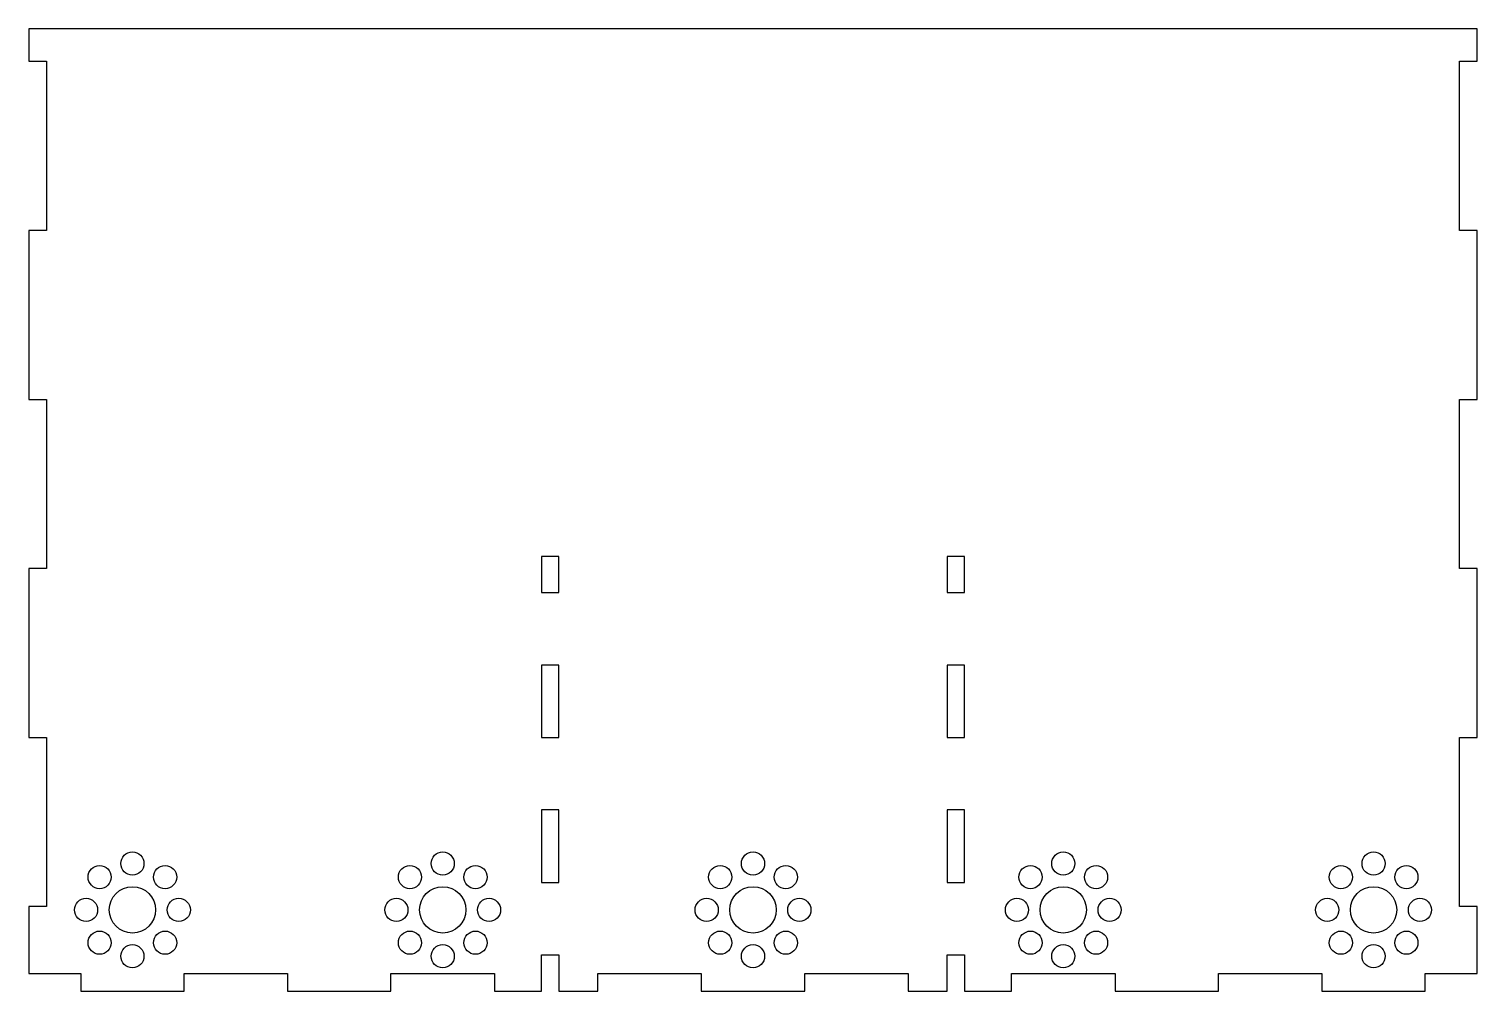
# Model space of a CAD drawing. Header units: millimetres. Extents: x -125 to 125, y 0 to 166.
import ezdxf

# ---------------------------------------------------------------- set-up
doc = ezdxf.new("R2010")
doc.units = ezdxf.units.MM
doc.layers.get('0').update_dxf_attribs({"linetype": 'CONTINUOUS'})

msp = doc.modelspace()

# ---------------------------------------------------------------- linework, layer by layer
for p, q in [((125, 166), (-125, 166)), ((-125, 166), (-125, 160.42)), ((125, 160.42), (125, 166)), ((-125, 160.42), (-122, 160.42)), ((-122, 160.42), (-122, 131.25)), ((122, 131.25), (122, 160.42)), ((122, 160.42), (125, 160.42)), ((-122, 131.25), (-125, 131.25)), ((-125, 131.25), (-125, 102.08)), ((125, 131.25), (122, 131.25)), ((125, 102.08), (125, 131.25)), ((-125, 102.08), (-122, 102.08)), ((-122, 102.08), (-122, 72.92)), ((122, 72.92), (122, 102.08)), ((122, 102.08), (125, 102.08)), ((-122, 72.92), (-125, 72.92)), ((-125, 72.92), (-125, 43.75)), ((125, 72.92), (122, 72.92)), ((125, 43.75), (125, 72.92)), ((-125, 43.75), (-122, 43.75)), ((-122, 43.75), (-122, 14.58)), ((122, 14.58), (122, 43.75)), ((122, 43.75), (125, 43.75)), ((-122, 14.58), (-125, 14.58)), ((-125, 14.58), (-125, 3)), ((125, 14.58), (122, 14.58)), ((125, 3), (125, 14.58)), ((-36.5, 0), (-36.5, 6.25)), ((-36.5, 6.25), (-33.5, 6.25)), ((-33.5, 6.25), (-33.5, 0)), ((33.5, 0), (33.5, 6.25)), ((33.5, 6.25), (36.5, 6.25)), ((36.5, 6.25), (36.5, 0)), ((-125, 3), (-116.07, 3)), ((-116.07, 3), (-116.07, 0)), ((-98.21, 0), (-98.21, 3)), ((-98.21, 3), (-80.36, 3)), ((-80.36, 3), (-80.36, 0)), ((-62.5, 0), (-62.5, 3)), ((-62.5, 3), (-44.64, 3)), ((-44.64, 3), (-44.64, 0)), ((-26.79, 0), (-26.79, 3)), ((-26.79, 3), (-8.93, 3)), ((-8.93, 3), (-8.93, 0)), ((8.93, 0), (8.93, 3)), ((8.93, 3), (26.79, 3)), ((26.79, 3), (26.79, 0)), ((44.64, 0), (44.64, 3)), ((44.64, 3), (62.5, 3)), ((62.5, 3), (62.5, 0)), ((80.36, 0), (80.36, 3)), ((80.36, 3), (98.21, 3)), ((98.21, 3), (98.21, 0)), ((116.07, 0), (116.07, 3)), ((116.07, 3), (125, 3)), ((-116.07, 0), (-98.21, 0)), ((-80.36, 0), (-62.5, 0)), ((-44.64, 0), (-36.5, 0)), ((-33.5, 0), (-26.79, 0)), ((-8.93, 0), (8.93, 0)), ((26.79, 0), (33.5, 0)), ((36.5, 0), (44.64, 0)), ((62.5, 0), (80.36, 0)), ((98.21, 0), (116.07, 0))]:
    msp.add_line(p, q)
for points in [[(-36.5, 68.75), (-33.5, 68.75), (-33.5, 75), (-36.5, 75)], [(33.5, 75), (33.5, 68.75), (36.5, 68.75), (36.5, 75)], [(-36.5, 43.75), (-33.5, 43.75), (-33.5, 56.25), (-36.5, 56.25)], [(33.5, 56.25), (33.5, 43.75), (36.5, 43.75), (36.5, 56.25)], [(-36.5, 18.75), (-33.5, 18.75), (-33.5, 31.25), (-36.5, 31.25)], [(33.5, 31.25), (33.5, 18.75), (36.5, 18.75), (36.5, 31.25)]]:
    msp.add_lwpolyline(points, close=True)
for centre, radius in [((-107.14, 22), 2), ((-53.57, 22), 2), ((0, 22), 2), ((53.57, 22), 2), ((107.14, 22), 2), ((-112.8, 19.66), 2), ((-101.49, 19.66), 2), ((-59.23, 19.66), 2), ((-47.91, 19.66), 2), ((-5.66, 19.66), 2), ((5.66, 19.66), 2), ((47.91, 19.66), 2), ((59.23, 19.66), 2), ((101.49, 19.66), 2), ((112.8, 19.66), 2), ((-107.14, 14), 4), ((-53.57, 14), 4), ((0, 14), 4), ((53.57, 14), 4), ((107.14, 14), 4), ((-115.14, 14), 2), ((-99.14, 14), 2), ((-61.57, 14), 2), ((-45.57, 14), 2), ((-8, 14), 2), ((8, 14), 2), ((45.57, 14), 2), ((61.57, 14), 2), ((99.14, 14), 2), ((115.14, 14), 2), ((-112.8, 8.34), 2), ((-101.49, 8.34), 2), ((-59.23, 8.34), 2), ((-47.91, 8.34), 2), ((-5.66, 8.34), 2), ((5.66, 8.34), 2), ((47.91, 8.34), 2), ((59.23, 8.34), 2), ((101.49, 8.34), 2), ((112.8, 8.34), 2), ((-107.14, 6), 2), ((-53.57, 6), 2), ((0, 6), 2), ((53.57, 6), 2), ((107.14, 6), 2)]:
    msp.add_circle(centre, radius)

doc.saveas('drawing.dxf')
